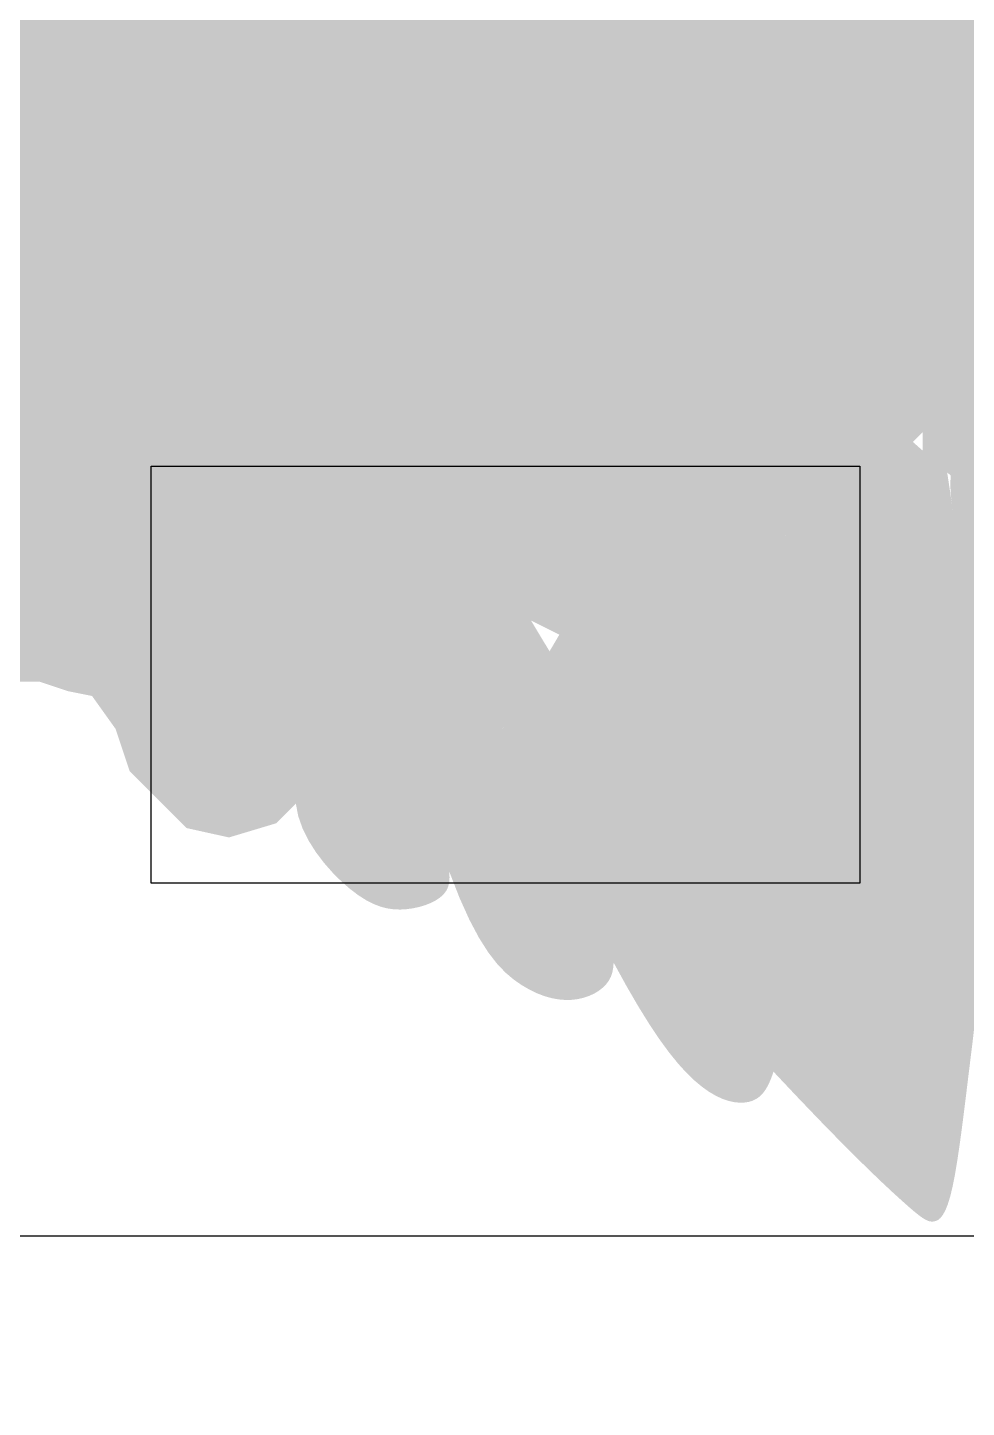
# Model space of a CAD drawing. Header units: millimetres. Extents: x 471 to 1044, y 7 to 541.
# Drawn here: x 840.98 to 847.76, y 122.46 to 132.43 of the extents above; entities that cross this region are included whole.
import ezdxf

# ---------------------------------------------------------------- set-up
doc = ezdxf.new("R2010")
doc.units = ezdxf.units.MM
doc.layers.add('Images', color=7, linetype='Continuous')
doc.layers.add('magpiefill', color=3, linetype='Continuous')
picture_1 = doc.add_image_def('image5.jpg', size_in_pixel=(1024, 768))
picture_2 = doc.add_image_def('image2.png', size_in_pixel=(1187, 699))

msp = doc.modelspace()

# ---------------------------------------------------------------- hatches: boundary and pattern name
at = {"layer": 'magpiefill', "true_color": 0x010101}
h = msp.add_hatch(color=18, dxfattribs=at)
h.dxf.hatch_style = 1
edge = h.paths.add_edge_path()
edge.add_line((837.7639250257876, 132.7128722716379), (836.7933756990819, 132.6136523546873))
edge.add_line((836.7933756990819, 132.6136523546873), (835.1414601036887, 131.5286542882532))
edge.add_line((835.1414601036888, 131.5286542882531), (831.7432370940279, 129.075614704718))
edge.add_line((831.743237094028, 129.0756147047181), (829.7609395849938, 127.1886604558408))
edge.add_line((829.7609395849938, 127.1886604558408), (829.430557671353, 127.1886604558408))
edge.add_line((829.4305576713527, 127.1886604558408), (829.1001742509147, 127.4717039065075))
edge.add_line((829.1001742509147, 127.4717039065076), (829.0529768346804, 127.6603990180601))
edge.add_line((829.0529768346805, 127.6603990180601), (828.0618280801633, 126.9056177885119))
edge.add_line((828.0618280801634, 126.9056177885119), (826.7402974120056, 125.9621406640733))
edge.add_line((826.7402974120055, 125.9621406640733), (826.5987051633023, 126.5754009516259))
edge.add_line((826.5987051633022, 126.575400951626), (826.6459025795365, 126.905617788512))
edge.add_line((826.6459025795366, 126.9056177885119), (827.2122730811469, 127.5188772927267))
edge.add_line((827.2122730811468, 127.5188772927268), (827.4010627460843, 127.6603990180602))
edge.add_line((827.4010627460843, 127.6603990180601), (827.2594704973811, 127.7547465738364))
edge.add_line((827.2594704973812, 127.7547465738364), (826.3627165753329, 127.1414870696216))
edge.add_line((826.3627165753328, 127.1414870696216), (826.1267294941608, 127.3301821811741))
edge.add_line((826.1267294941608, 127.3301821811741), (826.1267294941608, 127.4717039065076))
edge.add_line((826.1267294941608, 127.4717039065076), (825.7491486574885, 127.4717039065076))
edge.add_line((825.7491486574884, 127.4717039065076), (825.6075564087852, 127.6603990180601))
edge.add_line((825.6075564087853, 127.6603990180601), (826.8346922444742, 128.3208326918321))
edge.add_line((826.8346922444744, 128.3208326918321), (827.0706793256461, 128.7453970844943))
edge.add_line((827.0706793256461, 128.7453970844942), (827.4954575785532, 129.1227880909374))
edge.add_line((827.4954575785532, 129.1227880909374), (826.6459025795366, 128.9812663656039))
edge.add_line((826.6459025795366, 128.9812663656039), (827.3066679136155, 129.5473524835995))
edge.add_line((827.3066679136155, 129.5473524835995), (829.5249525038216, 130.8210464449241))
edge.add_line((829.5249525038216, 130.8210464449241), (831.6016448453247, 132.3306096873584))
edge.add_line((831.6016448453247, 132.3306096873584), (833.9615216842341, 133.6986512044593))
edge.add_line((833.9615216842342, 133.6986512044592), (835.3774486916583, 134.5477799897837))
edge.add_line((835.3774486916582, 134.5477799897837), (835.5190409403614, 135.0666927215602))
edge.add_line((835.5190409403613, 135.0666927215602), (836.038214025737, 135.3969095584461))
edge.add_line((836.038214025737, 135.3969095584461), (836.6045845273471, 135.1610402773364))
edge.add_line((836.6045845273472, 135.1610402773364), (836.9821653640198, 135.2082144468935))
edge.add_line((836.9821653640197, 135.2082144468935), (837.7845229468018, 135.8686481206654))
edge.add_line((837.7845229468019, 135.8686481206654), (838.4452897876781, 136.2932125133277))
edge.add_line((838.4452897876781, 136.2932125133277), (838.4924872039124, 135.349735388889))
edge.add_line((838.4924872039126, 135.349735388889), (838.3036960321776, 134.6421283288979))
edge.add_line((838.3036960321776, 134.6421283288979), (838.1149063672399, 134.5477799897838))
edge.add_line((838.1149063672399, 134.5477799897837), (837.8317203630362, 134.6421283288979))
edge.add_line((837.8317203630361, 134.6421283288979), (837.4541410331609, 134.2647373224549))
edge.add_line((837.454141033161, 134.2647373224549), (838.0367201548407, 133.7694218588486))
edge.add_line((838.0367201548406, 133.7694218588486), (838.1390181398857, 134.212491040582))
edge.add_line((838.1390181398858, 134.212491040582), (838.6164092390289, 134.4851489985719))
edge.add_line((838.6164092390288, 134.4851489985718), (839.3324951343449, 134.5192312433205))
edge.add_line((839.332495134345, 134.5192312433206), (839.7416870745257, 134.3829022643257))
edge.add_line((839.7416870745255, 134.3829022643257), (839.7416870745255, 134.0761620615872))
edge.add_line((839.7416870745255, 134.0761620615871), (839.4006942933074, 133.9398330825923))
edge.add_line((839.4006942933074, 133.9398330825923), (838.7528060501568, 133.8035041035973))
edge.add_line((838.7528060501566, 133.8035041035972), (838.0026198219604, 133.2241059428689))
edge.add_line((838.0026198219605, 133.224105942869), (838.0026198219605, 132.8151190058842))
edge.add_line((838.0026198219605, 132.8151190058842), (838.6164092390288, 133.0536947191253))
edge.add_line((838.6164092390288, 133.0536947191252), (840.1167801886234, 133.6330928798537))
edge.add_line((840.1167801886234, 133.6330928798537), (841.1056627197898, 134.1784087958333))
edge.add_line((841.1056627197897, 134.1784087958332), (842.0945437441586, 134.8941359355565))
edge.add_line((842.094543744159, 134.8941359355566), (843.3903202304608, 135.848438788521))
edge.add_line((843.3903202304607, 135.848438788521), (842.7083331612273, 135.6098630752799))
edge.add_line((842.7083331612268, 135.6098630752799), (842.060444918076, 135.3712873620387))
edge.add_line((842.0604449180762, 135.3712873620387), (841.3784578488428, 135.5416985857824))
edge.add_line((841.3784578488426, 135.5416985857825), (840.7646684317742, 136.0529322570133))
edge.add_line((840.7646684317742, 136.0529322570133), (840.3895753176764, 136.8027408581476))
edge.add_line((840.3895753176764, 136.8027408581476), (840.2531785065486, 137.6547969768658))
edge.add_line((840.2531785065487, 137.6547969768657), (840.4236756505564, 138.4386886060865))
edge.add_line((840.4236756505563, 138.4386886060865), (841.1397615458724, 139.2225802353073))
edge.add_line((841.1397615458725, 139.2225802353073), (840.7646684317745, 139.0862512563123))
edge.add_line((840.7646684317742, 139.0862512563123), (838.9915023531269, 138.1660306480966))
edge.add_line((838.9915023531269, 138.1660306480966), (837.4570295638548, 137.3139745293784))
edge.add_line((837.4570295638548, 137.3139745293785), (836.6045468574109, 136.6323296344039))
edge.add_line((836.6045468574109, 136.6323296344039), (836.1612545843503, 135.9847677675158))
edge.add_line((836.1612545843504, 135.9847677675158), (835.6838634852073, 135.6098630752799))
edge.add_line((835.6838634852072, 135.6098630752799), (835.1723735599815, 135.473534096285))
edge.add_line((835.1723735599815, 135.473534096285), (834.8654780980487, 135.6098630752799))
edge.add_line((834.8654780980489, 135.6098630752799), (834.6949824608386, 135.8143565437722))
edge.add_line((834.6949824608384, 135.8143565437722), (834.729081286921, 136.2915071869166))
edge.add_line((834.729081286921, 136.2915071869166), (835.0700740681391, 137.0753988161374))
edge.add_line((835.0700740681391, 137.0753988161374), (834.8313792719662, 137.5866324873683))
edge.add_line((834.8313792719662, 137.5866324873683), (834.7631801130035, 137.1435633056348))
edge.add_line((834.7631801130035, 137.1435633056348), (834.4562861578681, 136.9390698371424))
edge.add_line((834.4562861578681, 136.9390698371425), (833.7060999296722, 136.4960006554091))
edge.add_line((833.7060999296721, 136.496000655409), (833.4674051334991, 136.6664118791527))
edge.add_line((833.4674051334994, 136.6664118791527), (833.2287088305291, 136.8027408581476))
edge.add_line((833.2287088305291, 136.8027408581476), (832.9900140343561, 137.0413165713887))
edge.add_line((832.9900140343561, 137.0413165713886), (832.887716049311, 137.4162212636246))
edge.add_line((832.8877160493112, 137.4162212636247), (832.9218148753937, 137.6547969768658))
edge.add_line((832.9218148753937, 137.6547969768657), (832.6149209202581, 137.7229614663632))
edge.add_line((832.6149209202581, 137.7229614663632), (832.4444237762506, 137.8592904453581))
edge.add_line((832.4444237762505, 137.8592904453581), (832.2057274732799, 138.0978661585992))
edge.add_line((832.2057274732799, 138.0978661585992), (832.0011315031899, 138.3705241165891))
edge.add_line((832.00113150319, 138.3705241165891), (832.1034294882351, 138.8817577878199))
edge.add_line((832.103429488235, 138.8817577878199), (832.0011315031899, 138.8817577878199))
edge.add_line((832.00113150319, 138.8817577878199), (831.6942375480544, 138.9840045220662))
edge.add_line((831.6942375480544, 138.9840045220662), (831.387343592919, 139.256662480056))
edge.add_line((831.387343592919, 139.256662480056), (831.2168464489113, 139.5974849275433))
edge.add_line((831.2168464489112, 139.5974849275433), (831.2850456078738, 139.9042251302818))
edge.add_line((831.2850456078738, 139.9042251302818), (831.3532432600389, 140.245047577769))
edge.add_line((831.3532432600391, 140.245047577769), (831.1827476228287, 140.2791298225178))
edge.add_line((831.1827476228286, 140.2791298225178), (830.8417533348133, 140.5858700252564))
edge.add_line((830.8417533348133, 140.5858700252564), (830.6371573647231, 140.9948561789033))
edge.add_line((830.6371573647232, 140.9948561789033), (830.6712561908057, 141.3697608711393))
edge.add_line((830.6712561908055, 141.3697608711393), (831.2509452749937, 141.7446655633753))
edge.add_line((831.2509452749939, 141.7446655633752), (832.03523183607, 142.15365250036))
edge.add_line((832.0352318360699, 142.1536525003601), (832.5808205873782, 142.5967216820935))
edge.add_line((832.5808205873782, 142.5967216820935), (833.0582116865213, 143.0057086190783))
edge.add_line((833.0582116865214, 143.0057086190783), (833.1264108454839, 143.0738731085757))
edge.add_line((833.1264108454839, 143.0738731085757), (833.2969079894916, 143.1420375980731))
edge.add_line((833.2969079894915, 143.1420375980732), (833.5015039595818, 143.3124488218168))
edge.add_line((833.5015039595819, 143.3124488218168), (833.5356027856644, 143.4487778008117))
edge.add_line((833.5356027856644, 143.4487778008117), (833.5356027856644, 143.5510245350579))
edge.add_line((833.5356027856644, 143.5510245350579), (833.5015039595819, 143.6873535140527))
edge.add_line((833.5015039595819, 143.6873535140528), (833.3992059745368, 143.789600248299))
edge.add_line((833.3992059745369, 143.789600248299), (833.2969079894916, 143.8577647377964))
edge.add_line((833.2969079894915, 143.8577647377964), (833.1605096715663, 143.8918469825452))
edge.add_line((833.1605096715664, 143.8918469825452), (833.2628076566117, 143.9600114720427))
edge.add_line((833.2628076566116, 143.9600114720427), (833.3992059745368, 143.9600114720427))
edge.add_line((833.3992059745369, 143.9600114720427), (833.5356027856645, 143.9940937167913))
edge.add_line((833.5356027856644, 143.9940937167913), (833.7742990886347, 143.9940937167913))
edge.add_line((833.7742990886347, 143.9940937167913), (833.9106958997626, 143.9940937167913))
edge.add_line((833.9106958997625, 143.9940937167913), (834.0129938848075, 144.0281759615401))
edge.add_line((834.0129938848077, 144.0281759615401), (834.115291869853, 144.0963404510375))
edge.add_line((834.1152918698529, 144.0963404510375), (834.1834910288153, 144.2667516747812))
edge.add_line((834.1834910288153, 144.2667516747812), (834.2175913616952, 144.3689984090273))
edge.add_line((834.2175913616952, 144.3689984090273), (834.0811930437702, 144.5053273880223))
edge.add_line((834.0811930437703, 144.5053273880224), (833.6379007707097, 144.7439031012635))
edge.add_line((833.6379007707096, 144.7439031012634), (834.2175913616952, 144.6075741222684))
edge.add_line((834.2175913616952, 144.6075741222684), (834.5244853168308, 144.539409632771))
edge.add_line((834.5244853168308, 144.539409632771), (834.6949824608383, 144.6416563670172))
edge.add_line((834.6949824608384, 144.6416563670172), (834.6949824608384, 144.7098208565147))
edge.add_line((834.6949824608384, 144.7098208565146), (834.6949824608384, 144.8802320802583))
edge.add_line((834.6949824608384, 144.8802320802583), (834.5926829689961, 144.9483965697557))
edge.add_line((834.5926829689961, 144.9483965697558), (834.524485316831, 145.1188077934995))
edge.add_line((834.5244853168308, 145.1188077934995), (834.7972804458836, 145.0847255487507))
edge.add_line((834.7972804458836, 145.0847255487507), (834.9336772570113, 145.0847255487507))
edge.add_line((834.9336772570114, 145.0847255487507), (835.1382732271016, 145.0847255487507))
edge.add_line((835.1382732271015, 145.0847255487507), (835.1382732271015, 145.1528900382481))
edge.add_line((835.1382732271015, 145.1528900382481), (835.104174401019, 145.3573835067405))
edge.add_line((835.104174401019, 145.3573835067405), (835.0359752420566, 145.4937117023976))
edge.add_line((835.0359752420566, 145.4937117023976), (835.001876415974, 145.6641229261413))
edge.add_line((835.001876415974, 145.6641229261413), (835.1723735599816, 145.6641229261413))
edge.add_line((835.1723735599815, 145.6641229261413), (835.3087703711093, 145.6982051708899))
edge.add_line((835.3087703711094, 145.6982051708899), (835.3769695300718, 145.8004519051362))
edge.add_line((835.3769695300718, 145.8004519051361), (835.4110683561544, 146.0390276183772))
edge.add_line((835.4110683561544, 146.0390276183772), (835.4451671822369, 146.1071921078746))
edge.add_line((835.4451671822369, 146.1071921078747), (835.5815655001621, 146.1071921078747))
edge.add_line((835.5815655001622, 146.1071921078747), (835.6838634852073, 146.1071921078747))
edge.add_line((835.6838634852072, 146.1071921078747), (835.7520626441699, 146.1753565973721))
edge.add_line((835.7520626441699, 146.1753565973721), (835.854360629215, 146.1753565973721))
edge.add_line((835.8543606292151, 146.1753565973721), (835.8884594552976, 146.3457678211158))
edge.add_line((835.8884594552976, 146.3457678211158), (835.8884594552976, 146.4139323106132))
edge.add_line((835.8884594552976, 146.4139323106132), (835.7179623112899, 146.4820968001107))
edge.add_line((835.71796231129, 146.4820968001106), (835.8543606292152, 146.5502612896081))
edge.add_line((835.8543606292151, 146.5502612896081), (835.9566586142604, 146.5502612896081))
edge.add_line((835.9566586142603, 146.5502612896081), (836.0930554253879, 146.5161790448595))
edge.add_line((836.093055425388, 146.5161790448594), (836.2635525693958, 146.4820968001106))
edge.add_line((836.2635525693956, 146.4820968001106), (836.5022473655686, 146.5161790448594))
edge.add_line((836.5022473655686, 146.5161790448594), (836.8432416535838, 146.5843435343569))
edge.add_line((836.8432416535838, 146.5843435343569), (837.0137387975916, 146.5843435343569))
edge.add_line((837.0137387975917, 146.5843435343569), (837.0137387975917, 146.448014555362))
edge.add_line((837.0137387975917, 146.448014555362), (837.0478376236742, 146.2776033316184))
edge.add_line((837.0478376236742, 146.2776033316184), (837.2865339266446, 146.1753565973721))
edge.add_line((837.2865339266443, 146.1753565973721), (837.5934278817799, 146.2776033316183))
edge.add_line((837.5934278817801, 146.2776033316184), (837.7639250257877, 146.073109863126))
edge.add_line((837.7639250257876, 146.073109863126), (838.0028624163484, 145.8354639718646))
edge.add_arc((778.8073841512971, 111.2750657022523), 68.54579327414928, 24.7196834331034, 30.277882808560207, ccw=False)
edge.add_arc((842.1801825767, 140.8506530632404), 1.434709815476074, 219.4264190677759, 277.5112522925736)
edge.add_arc((843.7307079348323, 138.1785654875251), 1.849170915570004, 76.09792839104102, 137.4828955815185, ccw=False)
edge.add_arc((843.6300590931844, 135.9170174077257), 4.092991028819266, 60.01917854986198, 82.34898294536907, ccw=False)
edge.add_arc((843.6853448979302, 133.4337134451826), 6.34858150695884, 55.16074552816218, 71.73216053091483, ccw=False)
edge.add_arc((847.1356757447277, 135.6216926809103), 3.027816357662309, 86.65890143975243, 120.31950619075)
edge.add_arc((848.0627056405085, 134.1241852963758), 4.788689476831216, 120.8490791888012, 144.9821508602809)
edge.add_arc((844.7879031426894, 136.5283326662617), 0.7326555080565207, 152.0183299640194, 206.9559763139688)
edge.add_arc((788.7812842034712, 68.7135386410836), 87.28074593232499, 45.89312228263083, 50.63922831697852, ccw=False)
edge.add_line((849.5285956208957, 131.3848459998541), (849.4600062013959, 131.1110075517855))
edge.add_line((849.4600062013963, 131.1110075517856), (849.5623041864416, 130.9746785727907))
edge.add_line((849.5623041864412, 130.9746785727907), (849.869199648374, 130.8724318385445))
edge.add_line((849.8691996483742, 130.8724318385445), (849.7669016633291, 130.6679383700521))
edge.add_line((849.7669016633292, 130.6679383700522), (849.9032984744568, 130.4975271463085))
edge.add_line((849.9032984744565, 130.4975271463085), (849.9714976334192, 130.3271159225648))
edge.add_line((849.9714976334192, 130.3271159225648), (849.7328013304489, 130.1226224540725))
edge.add_line((849.7328013304493, 130.1226224540725), (849.6987025043668, 129.91812898558))
edge.add_line((849.6987025043666, 129.91812898558), (849.8010004894116, 129.7136355170877))
edge.add_line((849.8010004894115, 129.7136355170877), (849.5282053603587, 129.6113887828415))
edge.add_line((849.5282053603589, 129.6113887828415), (849.2554102313061, 129.6795532723389))
edge.add_line((849.2554102313063, 129.6795532723389), (849.2895090573888, 129.4409775590978))
edge.add_line((849.2895090573886, 129.4409775590979), (848.9144174500879, 129.3387308248518))
edge.add_line((848.9144174500877, 129.3387308248517), (848.74392030608, 129.4409775590978))
edge.add_line((848.7439203060801, 129.4409775590979), (848.641622321035, 129.4750598038466))
edge.add_line((848.6416223210351, 129.4750598038466), (848.53932433599, 129.3387308248518))
edge.add_line((848.5393243359902, 129.3387308248517), (848.3688271919824, 129.2024018458567))
edge.add_line((848.3688271919821, 129.2024018458568), (848.1983300479743, 129.2705663353543))
edge.add_line((848.1983300479744, 129.2705663353543), (847.7550377749138, 128.9638261326158))
edge.add_line((847.7550377749137, 128.9638261326157), (847.7550377749137, 129.1001551116106))
edge.add_line((847.7550377749137, 129.1001551116107), (847.4481438197784, 129.3728130696004))
edge.add_line((847.4481438197784, 129.3728130696004), (847.4481438197784, 129.5091420485954))
edge.add_line((847.4481438197784, 129.5091420485954), (847.3799446608157, 129.4409775590979))
edge.add_line((847.3799446608157, 129.4409775590979), (847.1753486907256, 129.1342373563593))
edge.add_line((847.1753486907257, 129.1342373563593), (847.1753486907257, 128.9297438878669))
edge.add_line((847.1753486907257, 128.9297438878669), (847.1753486907257, 128.4866747061335))
edge.add_line((847.1753486907257, 128.4866747061336), (846.9366538945528, 128.4866747061336))
edge.add_line((846.9366538945526, 128.4866747061336), (846.8343559095073, 128.5889214403797))
edge.add_line((846.8343559095076, 128.5889214403797), (846.8002555766277, 128.6570859298771))
edge.add_line((846.8002555766277, 128.6570859298771), (846.4592627954098, 128.7593326641233))
edge.add_line((846.4592627954096, 128.7593326641233), (846.2887656514018, 128.8615793983695))
edge.add_line((846.288765651402, 128.8615793983695), (846.2205664924393, 128.7934149088721))
edge.add_line((846.2205664924393, 128.7934149088721), (846.2205664924393, 128.6230036851285))
edge.add_line((846.2205664924393, 128.6230036851284), (846.0159705223492, 128.3503457271385))
edge.add_line((846.0159705223489, 128.3503457271385), (845.879573711221, 128.4525924613847))
edge.add_line((845.8795737112212, 128.4525924613848), (845.8795737112212, 128.554839195631))
edge.add_line((845.8795737112212, 128.554839195631), (845.4703802642431, 128.4525924613847))
edge.add_line((845.4703802642432, 128.4525924613848), (845.2657842941529, 128.2140167481436))
edge.add_line((845.2657842941528, 128.2140167481436), (844.8224935278898, 128.0436055244))
edge.add_line((844.8224935278897, 128.0436055244), (844.6178975577994, 128.1458522586462))
edge.add_line((844.6178975577998, 128.1458522586462), (844.5155980659571, 128.3162634823898))
edge.add_line((844.5155980659567, 128.3162634823899), (844.3451024287466, 128.3162634823899))
edge.add_line((844.3451024287467, 128.3162634823899), (843.9700093146487, 128.0095232796513))
edge.add_line((843.9700093146487, 128.0095232796513), (843.6290150266332, 127.668700832164))
edge.add_line((843.6290150266334, 127.6687008321641), (843.2880222454155, 127.2597138951793))
edge.add_line((843.2880222454153, 127.2597138951792), (843.0152271163624, 126.918891447692))
edge.add_line((843.0152271163627, 126.918891447692), (842.7765308133924, 126.6803165177888))
edge.add_line((842.7765308133924, 126.6803165177888), (842.4355380321742, 126.5780697835425))
edge.add_line((842.4355380321742, 126.5780697835425), (842.1286425702415, 126.6462342730399))
edge.add_line((842.1286425702413, 126.64623427304), (841.924046600151, 126.8507269581946))
edge.add_line((841.9240466001509, 126.8507269581946), (841.7194506300606, 127.0552204266869))
edge.add_line((841.7194506300605, 127.055220426687), (841.6171526450154, 127.3619606294255))
edge.add_line((841.6171526450155, 127.3619606294255), (841.4466555010077, 127.6005363426666))
edge.add_line((841.4466555010079, 127.6005363426665), (841.2761583570001, 127.6346185874153))
edge.add_line((841.276158357, 127.6346185874153), (841.0715623869097, 127.7027830769128))
edge.add_line((841.0715623869096, 127.7027830769128), (840.9010667496995, 127.7027830769128))
edge.add_line((840.9010667496996, 127.7027830769128), (840.5941712877666, 128.179934503395))
edge.add_line((840.5941712877666, 128.179934503395), (840.2872773326312, 128.5889214403797))
edge.add_line((840.287277332631, 128.5889214403797), (840.1508805215034, 128.5889214403797))
edge.add_line((840.1508805215035, 128.5889214403797), (839.8780853924504, 128.7252504193747))
edge.add_line((839.8780853924504, 128.7252504193747), (839.4006942933073, 129.1683196011081))
edge.add_line((839.4006942933074, 129.1683196011081), (839.2642959753824, 129.3728130696004))
edge.add_line((839.2642959753823, 129.3728130696004), (839.1960983232173, 129.5091420485954))
edge.add_line((839.1960983232173, 129.5091420485954), (839.1619979903371, 129.7136355170878))
edge.add_line((839.1619979903371, 129.7136355170877), (839.0256011792095, 129.7136355170877))
edge.add_line((839.0256011792094, 129.7136355170877), (838.7187072240738, 129.8158822513339))
edge.add_line((838.7187072240738, 129.815882251334), (838.6846068911939, 129.8840467408314))
edge.add_line((838.6846068911939, 129.8840467408314), (838.5482100800663, 130.0885402093238))
edge.add_line((838.5482100800664, 130.0885402093237), (838.5141112539839, 130.1567046988211))
edge.add_line((838.5141112539839, 130.1567046988212), (838.3436141099761, 130.5316093910571))
edge.add_line((838.343614109976, 130.5316093910571), (838.1390181398857, 130.6679383700521))
edge.add_line((838.1390181398858, 130.6679383700522), (838.0367201548407, 130.7701851042983))
edge.add_line((838.0367201548406, 130.7701851042983), (837.9003218369154, 130.9746785727907))
edge.add_line((837.9003218369155, 130.9746785727907), (837.8321226779531, 131.2473365307805))
edge.add_line((837.8321226779528, 131.2473365307804), (837.8321226779528, 131.4177469711863))
edge.add_line((837.8321226779528, 131.4177469711863), (838.0708189809231, 131.7585694186737))
edge.add_line((838.0708189809231, 131.7585694186736), (837.9685209958778, 131.7244871739248))
edge.add_line((837.968520995878, 131.7244871739248), (837.7298246929076, 131.9971451319147))
edge.add_line((837.7298246929076, 131.9971451319147), (837.6957258668251, 132.2357208451559))
edge.add_line((837.6957258668251, 132.2357208451559), (837.968520995878, 132.6447077821405))
edge.add_line((837.968520995878, 132.6447077821405), (837.7639250257877, 132.7128722716379))
at = {"layer": 'magpiefill'}
h = msp.add_hatch(color=251, dxfattribs=at)
h.dxf.hatch_style = 1
h.paths.add_polyline_path([(833.3850257417257, 142.4364272244746), (834.6016585795344, 142.882302348947), (833.4353693543667, 142.6880185554696), (832.3859685916568, 142.4384836060768), (832.0352318360699, 142.1536525003601), (832.6298745419954, 142.2351547814174)])
h.paths.add_polyline_path([(833.9388039858336, 141.4300650091891), (836.0028831344614, 142.4867453352388), (834.6436115729232, 141.983564227596), (833.1333091734625, 141.4803831199533), (831.9250669549058, 141.3797468984247), (830.6724440732755, 141.3705291152272), (830.6712561908055, 141.3697608711393), (830.6371573647232, 140.9948561789033), (830.8417533348133, 140.5858700252564), (831.1827476228286, 140.2791298225178), (831.3532432600391, 140.245047577769), (832.1767850181097, 140.7256114584892)])
h.paths.add_polyline_path([(834.0898333288153, 140.3733846831393), (835.9525395218209, 141.6313374522462), (833.7877731479114, 140.5746571261963), (832.2271286307505, 140.0714760185537), (831.3263581443514, 140.1106873668421), (831.2850456078738, 139.9042251302818), (831.2168464489112, 139.5974849275433), (831.387343592919, 139.256662480056), (831.6942375480544, 138.9840045220662), (832.00113150319, 138.8817577878199), (832.0760977928283, 138.8817577878199), (832.6298745419954, 139.3670224678537)])
h.paths.add_polyline_path([(833.7374295352704, 138.7632051386825), (835.6504793409167, 140.3733846831393), (833.4353693543667, 139.0147956925038), (832.0640823670954, 138.6851207457145), (832.00113150319, 138.3705241165891), (832.2057274732799, 138.0978661585992), (832.4444237762505, 137.8592904453581), (832.6149209202581, 137.7229614663632), (832.7286043280003, 137.6977111434963), (832.8815926051993, 137.9581145892804)])
h.paths.add_polyline_path([(834.190520554097, 138.1090689215732), (834.190520554097, 138.5116138076874), (833.5360565796482, 137.7568421462233), (832.908119189025, 137.5589737911696), (832.8877160493112, 137.4162212636247), (832.9900140343561, 137.0413165713886), (833.2287088305291, 136.8027408581476), (833.4789796295711, 136.6598012227989), (834.3918950046598, 137.3039791493448), (833.3850257417257, 137.1530248170519)])
h.paths.add_polyline_path([(835.7511665661982, 138.0084327000446), (834.9293512747449, 137.3767972188101), (835.0700740681391, 137.0753988161374)], flags=17)
h.paths.add_polyline_path([(836.4232932361399, 136.3675541341224), (836.4559741532878, 136.9517523739949), (837.0600945150959, 138.4109775861589), (835.9525395218209, 136.8511161524664), (834.7165614669645, 136.1163152278212), (834.6949824608384, 135.8143565437722), (834.8654780980489, 135.6098630752799), (835.1723735599815, 135.473534096285), (835.6838634852072, 135.6098630752799), (836.1612545843504, 135.9847677675158)])
h.paths.add_polyline_path([(838.3186803462929, 132.3224854065078), (840.4834467202027, 133.2282114002648), (839.3758917269272, 132.8759846249148), (837.8035820096011, 132.3974237084807), (837.6957258668251, 132.2357208451559), (837.7298246929076, 131.9971451319147), (837.82389787239, 131.8896872421188)])
h.paths.add_polyline_path([(838.6710841398378, 131.4167594127509), (839.6779519078314, 131.6683499665722), (840.986879856729, 132.523757849565), (839.0234879333825, 131.8193042988651), (837.9798705712508, 131.6287087581026), (837.8321226779528, 131.4177469711863), (837.8321226779528, 131.2473365307804), (837.9003218369155, 130.9746785727907), (838.0367201548406, 130.7701851042983), (838.1390181398858, 130.6679383700522), (838.2545391757924, 130.5909629297702), (838.5703969145563, 130.9638964158725)])
h.paths.add_polyline_path([(839.5772646825501, 130.4607145310561), (840.4834467202027, 130.863260194344), (841.4399708755552, 131.6683499665722), (839.4765774572686, 130.7626239728153), (838.3850186156365, 130.4405653824192), (838.5141112539839, 130.1567046988212), (838.5482100800664, 130.0885402093237), (838.6846068911939, 129.8840467408314), (838.7187072240738, 129.815882251334), (839.0256011792094, 129.7136355170877), (839.1241736637237, 129.7136355170877), (839.3758917269274, 129.9575334234132)])
h.paths.add_polyline_path([(841.7923746691001, 130.3600783095275), (843.5040500241832, 131.8696224096294), (842.1951220752856, 130.9638964158725), (840.131042926658, 129.907215312649), (839.1812744050226, 129.5980383786959), (839.1960983232173, 129.5091420485954), (839.2642959753823, 129.3728130696004), (839.4006942933074, 129.1683196011081), (839.8780853924504, 128.7252504193747), (840.1508805215035, 128.5889214403797), (840.1813865392985, 128.5889214403797), (840.382759494921, 128.9511712081277), (840.6848196758251, 129.4543523157705)])
h.paths.add_polyline_path([(842.7488988244529, 129.7562609803562), (844.0074846556506, 131.3161231912223), (841.9937491196631, 129.6556247588277), (840.3168612516517, 128.5494959768872), (840.5941712877666, 128.179934503395), (840.9010667496996, 127.7027830769128), (841.0715623869096, 127.7027830769128), (841.276158357, 127.6346185874153), (841.5406581008372, 128.3976719897207)])
h.paths.add_polyline_path([(843.5543936368242, 128.9008530973636), (845.1653832615664, 131.2154869696939), (844.3598884491951, 130.3097601987632), (843.0509605002974, 129.0518074296563), (841.9937491196631, 127.6932184390209), (841.47874503148, 127.5556336396652), (841.6171526450155, 127.3619606294255), (841.7194506300605, 127.055220426687), (841.9240466001509, 126.8507269581946), (842.1286425702413, 126.64623427304), (842.4355380321742, 126.5780697835425), (842.7765308133924, 126.6803165177888), (842.7911366966134, 126.6949149741633), (842.8999296623754, 127.7435365497851)])
h.paths.add_polyline_path([(845.2660689919073, 129.353716094242), (845.6184727854518, 130.6116696405225), (844.5109192871175, 128.9008530973636), (844.0074846556506, 128.3473538789565), (843.7549749668435, 127.7945972961712), (843.9700093146487, 128.0095232796513), (844.3451024287467, 128.3162634823899), (844.5155980659567, 128.3162634823899), (844.71229224274, 128.5486263220135)])
h.paths.add_polyline_path([(846.1219074169192, 129.6053066480633), (845.1791068219466, 128.1806959230018), (845.2657842941528, 128.2140167481436), (845.4703802642432, 128.4525924613848), (845.7981795487997, 128.5345009244397)])
h.paths.add_polyline_path([(847.1753486907257, 129.0518074296563), (846.726027778727, 129.554988537299), (846.452297886178, 128.7635095037262), (846.4592627954096, 128.7593326641233), (846.8002555766277, 128.6570859298771), (846.8343559095076, 128.5889214403797), (846.9366538945526, 128.4866747061336), (847.1753486907257, 128.4866747061336), (847.1753486907257, 128.9297438878669)])
h = msp.add_hatch(color=255, dxfattribs=at)
h.dxf.hatch_style = 1
h.paths.add_polyline_path([(847.7053945730352, 127.4408025150655), (847.7097152471536, 127.659468376697), (847.7126821081768, 127.8563204404593), (847.714264232902, 128.0316416943812), (847.7144473553687, 128.1871871354852), (847.7132172096165, 128.3247117607945), (847.710559529686, 128.4459705673317), (847.7064600496158, 128.5527185521199), (847.7009045034463, 128.6467107121817), (847.6938786252169, 128.7297020445403), (847.6854984108529, 128.8034192646734), (847.6764009038191, 128.8694759618789), (847.6240521585003, 129.2165284389433), (847.3767728171613, 129.436222177234), (847.1753486907257, 129.1342373563593), (847.1753486907257, 128.9297438878669), (847.1753486907257, 128.4866747061336), (847.0372847805681, 128.4866747061336), (846.994148996055, 128.2278953539959), (846.9525836043256, 127.9746205025011), (846.9127884425391, 127.7287706886128), (846.874963347854, 127.4922664492944), (846.8393081574302, 127.2670283215097), (846.8060227084263, 127.054976842222), (846.7753068380018, 126.8580325483952), (846.7473603833162, 126.6781159769927), (846.7223498765195, 126.5165612341767), (846.7003086297275, 126.3723567029036), (846.6812366500478, 126.2439043353282), (846.6651339445873, 126.1296060836059), (846.6520005204532, 126.0278638998914), (846.6418363847527, 125.9370797363397), (846.6346415445935, 125.8556555451059), (846.6304160070824, 125.7819932783449), (846.629197844986, 125.7146994006678), (846.631177393707, 125.6531984265094), (846.6365830543075, 125.5971193827607), (846.6456432278499, 125.5460912963127), (846.6585863153962, 125.4997431940562), (846.6756407180089, 125.4577041028821), (846.6970348367497, 125.4196030496816), (846.7229970726814, 125.3850690613455), (846.7536559011785, 125.3537882375507), (846.7887400948696, 125.3256749691182), (846.8278785006962, 125.300700719655), (846.8706999655994, 125.2788369527681), (846.9168333365208, 125.2600551320645), (846.9659074604021, 125.2443267211512), (847.0175511841846, 125.2316231836352), (847.0713933548088, 125.2219159831236), (847.1269581299186, 125.2152003638786), (847.1833509099617, 125.2115666927842), (847.2395724060882, 125.2111291173799), (847.2946233294467, 125.214001785205), (847.3475043911878, 125.2202988437988), (847.3972163024612, 125.2301344407007), (847.4427597744154, 125.2436227234502), (847.4831355182007, 125.2608778395865), (847.5176297560672, 125.282608446804), (847.5466707546641, 125.3119012434168), (847.5709722917429, 125.3524374378938), (847.5912481450525, 125.4078982387044), (847.6082120923445, 125.4819648543173), (847.6225779113686, 125.5783184932018), (847.6350593798745, 125.7006403638268), (847.6463702756134, 125.8526116746615), (847.6570863784743, 126.0361205899395), (847.6672314769028, 126.2458830969535), (847.6766913614845, 126.4748221387607), (847.6853518228033, 126.7158606584182), (847.6930986514446, 126.9619215989833), (847.6998176379941, 127.2059279035134)])
h = msp.add_hatch(color=253, dxfattribs=at)
h.dxf.hatch_style = 1
h.paths.add_polyline_path([(847.7760760836788, 124.844297278987), (847.7901135960908, 124.9589237457895), (847.8034682675773, 125.0662757584378), (847.8160948953534, 125.1734993425624), (847.827950656663, 125.2898260695004), (847.8389927287501, 125.424487510589), (847.849178288858, 125.5867152371653), (847.8584645142316, 125.7857408205662), (847.8668085821143, 126.0307958321289), (847.8741676697502, 126.3311118431905), (847.8804833707097, 126.6904957356302), (847.8856349438709, 127.0910556334952), (847.8894860644375, 127.5094749713747), (847.8919004076145, 127.9224371838582), (847.8927416486056, 128.306625705535), (847.8918734626152, 128.6387239709944), (847.8891595248481, 128.8954154148258), (847.8844635105081, 129.0533834716184), (847.7550377749137, 128.9638261326157), (847.7550377749137, 129.1001551116107), (847.6497218151519, 129.1937223978082), (847.6470096658534, 129.1403373753528), (847.6481840559857, 129.0888036764884), (847.6524776801987, 129.0375359934618), (847.6591232331418, 128.9849490185201), (847.6673534094655, 128.9294574439102), (847.6764009038191, 128.8694759618789), (847.6854984108529, 128.8034192646734), (847.6938786252169, 128.7297020445403), (847.7009045034463, 128.6467107121817), (847.7064600496158, 128.5527185521199), (847.710559529686, 128.4459705673317), (847.7132172096165, 128.3247117607945), (847.7144473553687, 128.1871871354852), (847.714264232902, 128.0316416943812), (847.7126821081768, 127.8563204404593), (847.7097152471536, 127.659468376697), (847.7053945730352, 127.4408025150655), (847.6998176379941, 127.2059279035134), (847.6930986514446, 126.9619215989834), (847.6853518228033, 126.7158606584183), (847.6766913614845, 126.4748221387607), (847.6672314769028, 126.2458830969535), (847.6570863784743, 126.0361205899395), (847.6463702756134, 125.8526116746615), (847.6350593798745, 125.7006403638268), (847.6225779113686, 125.5783184932018), (847.6082120923445, 125.4819648543173), (847.5912481450525, 125.4078982387044), (847.5709722917429, 125.3524374378938), (847.5466707546641, 125.3119012434168), (847.5176297560672, 125.282608446804), (847.4831355182007, 125.2608778395865), (847.4427597744154, 125.2436227234502), (847.3972163024612, 125.2301344407007), (847.3475043911878, 125.2202988437988), (847.2946233294467, 125.214001785205), (847.2395724060882, 125.2111291173799), (847.1833509099617, 125.2115666927842), (847.1269581299186, 125.2152003638786), (847.0713933548088, 125.2219159831236), (847.0175511841846, 125.2316231836352), (846.9659074604021, 125.2443267211512), (846.9168333365208, 125.2600551320645), (846.8706999655994, 125.2788369527681), (846.8278785006962, 125.300700719655), (846.7887400948696, 125.3256749691182), (846.7536559011785, 125.3537882375507), (846.7229970726814, 125.3850690613455), (846.6970348367497, 125.4196030496816), (846.6756407180089, 125.4577041028821), (846.6585863153962, 125.4997431940562), (846.6456432278499, 125.5460912963127), (846.6365830543075, 125.5971193827607), (846.631177393707, 125.6531984265094), (846.629197844986, 125.7146994006678), (846.6304160070824, 125.7819932783449), (846.6346415445935, 125.8556555451059), (846.6418363847527, 125.9370797363397), (846.6520005204532, 126.0278638998914), (846.6651339445873, 126.1296060836059), (846.6812366500478, 126.2439043353282), (846.7003086297275, 126.3723567029035), (846.7223498765195, 126.5165612341767), (846.7473603833162, 126.6781159769927), (846.7753068380018, 126.8580325483952), (846.8060227084263, 127.054976842222), (846.8393081574297, 127.2670283215094), (846.874963347854, 127.4922664492943), (846.9127884425386, 127.7287706886128), (846.9525836043256, 127.974620502501), (846.994148996055, 128.2278953539958), (847.0372847805681, 128.4866747061336), (846.9366538945526, 128.4866747061336), (846.9302272616076, 128.4179368373782), (846.9134043860606, 128.3101150994403), (846.8879641115502, 128.1691679564366), (846.855685281713, 128.0010538724839), (846.8183467401884, 127.8117313116987), (846.7777273306131, 127.6071587381975), (846.7356058966259, 127.393294616097), (846.693761281864, 127.1760974095138), (846.6537377160537, 126.9609629304513), (846.6161409732729, 126.7510363824593), (846.5813422136869, 126.5489003169739), (846.5497125974618, 126.3571372854315), (846.5216232847636, 126.1783298392683), (846.4974454357582, 126.015060529921), (846.4775502106106, 125.8699119088255), (846.4623087694874, 125.7454665274183), (846.4518733833172, 125.6432582207582), (846.4455207660778, 125.5606259583932), (846.4423087425109, 125.4938599934942), (846.4412951373572, 125.4392505792315), (846.4415377753587, 125.3930879687758), (846.4420944812557, 125.3516624152977), (846.4420230797898, 125.3112641719678), (846.4403813957026, 125.2681834919566), (846.4364128332252, 125.219600016946), (846.4301031145521, 125.1662509426628), (846.4216235413685, 125.1097628533449), (846.4111454153597, 125.0517623332305), (846.3988400382098, 124.9938759665575), (846.3848787116051, 124.9377303375638), (846.3694327372293, 124.8849520304877), (846.5484009858208, 124.6950732794418), (846.7060461706944, 124.5306023743442), (846.8439134849784, 124.3894098263599), (846.9635481217999, 124.269366146654), (847.0664952742861, 124.1683418463913), (847.1543001355642, 124.084207436737), (847.2285078987618, 124.014833428856), (847.2906637570061, 123.9580903339134), (847.3422837776291, 123.9120418716529), (847.3847675247814, 123.8755245961335), (847.4194854368186, 123.8475682699931), (847.4478079520961, 123.8272026558696), (847.471105508969, 123.8134575164008), (847.4907485457927, 123.8053626142245), (847.5081075009232, 123.8019477119785), (847.524552812715, 123.8022425723007), (847.541212238287, 123.8057335411008), (847.5582428098107, 123.8137332973752), (847.5755588782197, 123.8280111033923), (847.5930747944487, 123.8503362214205), (847.6107049094323, 123.8824779137281), (847.6283635741045, 123.9262054425835), (847.6459651393991, 123.9832880702549), (847.6634239562511, 124.0554950590109), (847.680659133284, 124.1437538435911), (847.6976088098775, 124.2456245486226), (847.7142158831005, 124.3578254712034), (847.730423250023, 124.4770749084319), (847.7461738077143, 124.6000911574066), (847.7614104532429, 124.7235925152254)])
h = msp.add_hatch(color=255, dxfattribs=at)
h.dxf.hatch_style = 1
h.paths.add_polyline_path([(846.7777273306131, 127.6071587381974), (846.8183467401884, 127.8117313116986), (846.855685281713, 128.0010538724839), (846.8879641115502, 128.1691679564367), (846.9134043860606, 128.3101150994403), (846.9302272616076, 128.4179368373782), (846.9366538945526, 128.4866747061336), (846.8343559095076, 128.5889214403797), (846.8002555766277, 128.6570859298771), (846.4516434807822, 128.7616173167047), (846.452297886178, 128.7635095037262), (846.288765651402, 128.8615793983695), (846.2205664924393, 128.7934149088721), (846.2205664924393, 128.6230036851284), (846.1796510768529, 128.5684771289153), (846.0985373192559, 128.3292612218223), (846.0231018460106, 128.1063265965325), (845.9530881756384, 127.898537733145), (845.8882398266617, 127.7047591117584), (845.8283003176014, 127.523855212472), (845.7730131669794, 127.3546905153848), (845.722121893318, 127.1961295005958), (845.6753700151387, 127.0470366482039), (845.6325390392992, 126.9065061191654), (845.593562425998, 126.7745507978657), (845.5584116237703, 126.6514132495474), (845.5270580811505, 126.5373360394531), (845.4994732466732, 126.4325617328253), (845.4756285688729, 126.3373328949065), (845.4554954962844, 126.2518920909395), (845.4390454774423, 126.1764818861668), (845.4262689948948, 126.1110856379659), (845.4172326672485, 126.0546498722543), (845.4120221471214, 126.0058619070844), (845.4107230871334, 125.9634090605084), (845.4134211399034, 125.9259786505789), (845.4202019580514, 125.8922579953482), (845.4311511941958, 125.8609344128687), (845.4463545009569, 125.8306952211927), (845.4658594635168, 125.8005273721388), (845.4895613973165, 125.7706163525892), (845.5173175503585, 125.7414472831924), (845.5489851706468, 125.7135052845969), (845.5844215061845, 125.687275477451), (845.6234838049761, 125.6632429824033), (845.6660293150242, 125.6418929201021), (845.7119152843327, 125.6237104111959), (845.7609061699752, 125.6091853327265), (845.8123952653061, 125.5988265873092), (845.8656830727498, 125.593147833953), (845.9200700947306, 125.5926627316665), (845.9748568336729, 125.5978849394585), (846.0293437920011, 125.6093281163378), (846.08283147214, 125.6275059213133), (846.1346203765136, 125.6529320133936), (846.1842640749994, 125.6862654028843), (846.2323284072861, 125.7287465052776), (846.2796322805154, 125.7817610873623), (846.3269946018279, 125.8466949159273), (846.3752342783662, 125.9249337577616), (846.4251702172717, 126.017863379654), (846.4776213256853, 126.1268695483934), (846.5334065107488, 126.2533380307687), (846.5497125974618, 126.3571372854315), (846.5813422136869, 126.5489003169739), (846.6161409732729, 126.7510363824593), (846.6537377160537, 126.9609629304513), (846.693761281864, 127.1760974095138), (846.7356058966259, 127.3932946160969)])
h = msp.add_hatch(color=255, dxfattribs=at)
h.dxf.hatch_style = 1
h.paths.add_polyline_path([(845.7762648500309, 127.7666787415831), (845.8475387081364, 127.9424926352481), (845.9131452760505, 128.1021568704167), (845.9702380490342, 128.2399987875574), (846.0159705223489, 128.3503457271385), (845.8795737112212, 128.4525924613848), (845.8795737112212, 128.554839195631), (845.4703802642432, 128.4525924613848), (845.2657842941528, 128.2140167481436), (844.9725617543088, 128.1012952216718), (844.8228872418301, 127.8132935928148), (844.6983152138494, 127.5632762883732), (844.5961895418461, 127.347806381785), (844.5138540972991, 127.1634469464878), (844.4486527516885, 127.0067610559195), (844.3979293764935, 126.874311783518), (844.3590278431932, 126.7626622027211), (844.3292920232668, 126.6683753869666), (844.3064394788305, 126.5883589383305), (844.289682534549, 126.520898573441), (844.2786072057231, 126.4646245375646), (844.272799507655, 126.4181670759676), (844.271845455645, 126.3801564339164), (844.2753310649953, 126.3492228566773), (844.2828423510066, 126.3239965895168), (844.2939653289807, 126.3031078777012), (844.308312184766, 126.2853439176421), (844.3255997864046, 126.2701197103318), (844.3455711724835, 126.257007207908), (844.3679693815918, 126.2455783625082), (844.3925374523176, 126.23540512627), (844.41901842325, 126.2260594513311), (844.447155332977, 126.2171132898288), (844.4766912200873, 126.208138593901), (844.507331056325, 126.1987786566675), (844.5386275460608, 126.1889621351786), (844.5700953268208, 126.178689027467), (844.6012490361311, 126.1679593315651), (844.6316033115188, 126.156773045506), (844.6606727905094, 126.1451301673218), (844.6879721106291, 126.1330306950456), (844.7130159094042, 126.1204746267098), (844.7354996467559, 126.1075713511653), (844.7558420721782, 126.0948678205351), (844.7746427575596, 126.0830203777602), (844.7925012747899, 126.072685365782), (844.8100171957569, 126.0645191275416), (844.8277900923506, 126.05917800598), (844.8464195364584, 126.0573183440385), (844.86650509997, 126.0595964846584), (844.888513115787, 126.0666116970108), (844.9123769608616, 126.0787349551887), (844.9378967731598, 126.0962801595151), (844.9648726906473, 126.119561210313), (844.9931048512892, 126.1488920079056), (845.0223933930517, 126.1845864526157), (845.0525384538998, 126.2269584447666), (845.0833401717998, 126.2763218846812), (845.1150026439457, 126.3333432076306), (845.1493458044472, 126.4000989886777), (845.1885935466441, 126.4790183378335), (845.2349697638749, 126.5725303651088), (845.2906983494779, 126.6830641805147), (845.3580031967933, 126.813048894062), (845.4391081991591, 126.9649136157617), (845.5362372499146, 127.1410874556246), (845.5569045819532, 127.1990657049248), (845.6281012822003, 127.3892926168899), (845.7021702064724, 127.5803878489532)])
h = msp.add_hatch(color=253, dxfattribs=at)
h.dxf.hatch_style = 1
h.paths.add_polyline_path([(846.4415377753587, 125.3930879687758), (846.4412951373572, 125.4392505792315), (846.4423087425109, 125.4938599934942), (846.4455207660778, 125.5606259583932), (846.4518733833172, 125.6432582207582), (846.4623087694874, 125.7454665274183), (846.4775502106106, 125.8699119088255), (846.4974454357582, 126.015060529921), (846.5216232847636, 126.1783298392683), (846.5334065107488, 126.2533380307687), (846.4776213256853, 126.1268695483934), (846.4251702172717, 126.017863379654), (846.3752342783662, 125.9249337577616), (846.3269946018279, 125.8466949159273), (846.2796322805154, 125.7817610873623), (846.2323284072861, 125.7287465052776), (846.1842640749994, 125.6862654028843), (846.1346203765136, 125.6529320133936), (846.08283147214, 125.6275059213133), (846.0293437920011, 125.6093281163378), (845.9748568336729, 125.5978849394585), (845.9200700947306, 125.5926627316665), (845.8656830727498, 125.593147833953), (845.8123952653061, 125.5988265873092), (845.7609061699752, 125.6091853327265), (845.7119152843327, 125.6237104111959), (845.6660293150242, 125.6418929201021), (845.6234838049761, 125.6632429824033), (845.5844215061845, 125.687275477451), (845.5489851706468, 125.7135052845969), (845.5173175503585, 125.7414472831924), (845.4895613973165, 125.7706163525892), (845.4658594635168, 125.8005273721388), (845.4463545009569, 125.8306952211927), (845.4311511941958, 125.8609344128687), (845.4202019580514, 125.8922579953482), (845.4134211399034, 125.9259786505789), (845.4107230871334, 125.9634090605084), (845.4120221471214, 126.0058619070844), (845.4172326672485, 126.0546498722543), (845.4262689948948, 126.1110856379659), (845.4390454774423, 126.1764818861668), (845.4554954962844, 126.2518920909395), (845.4756285688729, 126.3373328949065), (845.4994732466732, 126.4325617328253), (845.5270580811505, 126.5373360394531), (845.5584116237703, 126.6514132495474), (845.593562425998, 126.7745507978657), (845.6325390392992, 126.9065061191654), (845.6753700151387, 127.0470366482039), (845.722121893318, 127.1961295005957), (845.7730131669794, 127.3546905153848), (845.8283003176014, 127.523855212472), (845.8882398266617, 127.7047591117584), (845.9530881756384, 127.8985377331448), (846.0231018460106, 128.1063265965325), (846.0985373192559, 128.3292612218223), (846.1796510768529, 128.5684771289153), (846.0159705223489, 128.3503457271385), (845.9702380490342, 128.2399987875574), (845.9131452760505, 128.1021568704167), (845.8475387081364, 127.9424926352481), (845.7762648500309, 127.7666787415831), (845.7021702064724, 127.5803878489532), (845.6281012822003, 127.3892926168899), (845.5569045819532, 127.1990657049248), (845.4914266104695, 127.0153797725893), (845.4339561824411, 126.842950145996), (845.384551352374, 126.6826628175814), (845.3427124847274, 126.5344464463631), (845.3079399439591, 126.3982296913584), (845.2797340945283, 126.2739412115848), (845.2575953008943, 126.1615096660599), (845.2410239275157, 126.0608637138011), (845.2295203388505, 125.9719320138259), (845.2224587980902, 125.894445847122), (845.2187091633475, 125.8273469825576), (845.2170151914681, 125.7693798109711), (845.2161206392982, 125.7192887232009), (845.2146817470982, 125.6730029049706), (845.3077446066966, 125.5035012185572), (845.3937912991244, 125.3553905046139), (845.4733613856172, 125.2271411665839), (845.5471155646248, 125.1170029725017), (845.6157145345971, 125.0232256904023), (845.6798189939834, 124.9440590883204), (845.740089641233, 124.8777529342909), (845.7971871747961, 124.8225569963485), (845.8516526580777, 124.7768986012999), (845.9035486143073, 124.7399153110391), (845.9528179316701, 124.7109222462319), (845.9994034983513, 124.6892345275441), (846.043248202536, 124.6741672756417), (846.0842949324099, 124.6650356111903), (846.1224865761576, 124.6611546548559), (846.1577660219648, 124.6618395273044), (846.1901237446812, 124.6665765695269), (846.219740565811, 124.6755370038161), (846.246844893524, 124.6890632727902), (846.2716651359899, 124.7074978190672), (846.294429701378, 124.7311830852653), (846.3153669978576, 124.7604615140025), (846.334705433598, 124.795675547897), (846.3526734167683, 124.837167629567), (846.3694327372293, 124.8849520304877), (846.3848787116051, 124.9377303375638), (846.3988400382098, 124.9938759665575), (846.4111454153597, 125.0517623332305), (846.4216235413685, 125.1097628533449), (846.4301031145521, 125.1662509426628), (846.4364128332252, 125.219600016946), (846.4403813957026, 125.2681834919566), (846.4420230797898, 125.3112641719678), (846.4420944812557, 125.3516624152977)])
h = msp.add_hatch(color=255, dxfattribs=at)
h.dxf.hatch_style = 1
h.paths.add_polyline_path([(844.558973740018, 127.6021082731216), (844.6444270187033, 127.7435645714902), (844.7326101686979, 127.8909705173047), (844.751573770526, 127.9231734692816), (844.5155980659567, 128.3162634823899), (844.3451024287467, 128.3162634823899), (843.9700093146487, 128.0095232796513), (843.6290150266334, 127.6687008321641), (843.5433799721179, 127.5659900987589), (843.5415992945184, 127.4502412386241), (843.546555186176, 127.3498674506128), (843.557464745393, 127.2636669997231), (843.5735450704708, 127.1904381509528), (843.5940132597109, 127.1289791693001), (843.6180864114147, 127.0780883197628), (843.6449816238849, 127.0365638673391), (843.6739159954225, 127.0032040770269), (843.7042347276204, 126.9769528077461), (843.7357954352353, 126.9573362941043), (843.768583836317, 126.9440263646309), (843.8025856489132, 126.9366948478552), (843.8377865910727, 126.9350135723068), (843.8741723808437, 126.938654366515), (843.9117287362744, 126.9472890590093), (843.9504413754146, 126.9605894783191), (843.9905068424516, 126.9785340454377), (844.0329649861353, 127.0023275512145), (844.0790664813551, 127.0334813789625), (844.1300620030008, 127.073506911995), (844.1872022259615, 127.1239155336253), (844.2517378251266, 127.1862186271664), (844.3249194753855, 127.2619275759316), (844.4071746319989, 127.3516557527083)])
h = msp.add_hatch(color=253, dxfattribs=at)
h.dxf.hatch_style = 1
h.paths.add_polyline_path([(845.2295203388505, 125.9719320138259), (845.2410239275157, 126.0608637138011), (845.2575953008943, 126.1615096660599), (845.2797340945283, 126.2739412115848), (845.3079399439591, 126.3982296913584), (845.3427124847274, 126.5344464463631), (845.384551352374, 126.6826628175814), (845.4339561824411, 126.842950145996), (845.4914266104695, 127.0153797725893), (845.5362372499146, 127.1410874556246), (845.4391081991591, 126.9649136157617), (845.3580031967933, 126.813048894062), (845.2906983494779, 126.6830641805147), (845.2349697638749, 126.5725303651088), (845.1885935466441, 126.4790183378335), (845.1493458044472, 126.4000989886777), (845.1150026439457, 126.3333432076306), (845.0833401717998, 126.2763218846812), (845.0525384538998, 126.2269584447666), (845.0223933930517, 126.1845864526157), (844.9931048512892, 126.1488920079056), (844.9648726906473, 126.119561210313), (844.9378967731598, 126.0962801595151), (844.9123769608616, 126.0787349551887), (844.888513115787, 126.0666116970108), (844.86650509997, 126.0595964846584), (844.8464195364584, 126.0573183440385), (844.8277900923506, 126.05917800598), (844.8100171957569, 126.0645191275416), (844.7925012747899, 126.072685365782), (844.7746427575596, 126.0830203777602), (844.7558420721782, 126.0948678205351), (844.7354996467559, 126.1075713511653), (844.7130159094042, 126.1204746267098), (844.6879721106291, 126.1330306950456), (844.6606727905094, 126.1451301673218), (844.6316033115188, 126.156773045506), (844.6012490361311, 126.1679593315651), (844.5700953268208, 126.178689027467), (844.5386275460608, 126.1889621351786), (844.507331056325, 126.1987786566675), (844.4766912200869, 126.208138593901), (844.447155332977, 126.2171132898288), (844.41901842325, 126.2260594513311), (844.392537452318, 126.23540512627), (844.3679693815918, 126.2455783625082), (844.3455711724835, 126.257007207908), (844.3255997864046, 126.2701197103318), (844.308312184766, 126.2853439176421), (844.2939653289807, 126.3031078777012), (844.2828423510066, 126.3239965895168), (844.2753310649953, 126.3492228566773), (844.271845455645, 126.3801564339164), (844.272799507655, 126.4181670759676), (844.2786072057231, 126.4646245375646), (844.289682534549, 126.520898573441), (844.3064394788305, 126.5883589383305), (844.3292920232668, 126.6683753869666), (844.3590278431932, 126.7626622027211), (844.3979293764935, 126.874311783518), (844.4486527516885, 127.0067610559195), (844.5138540972991, 127.1634469464878), (844.5961895418461, 127.347806381785), (844.6983152138494, 127.5632762883732), (844.8228872418297, 127.8132935928148), (844.9725617543088, 128.1012952216718), (844.8224935278897, 128.0436055244), (844.7326101686979, 127.8909705173047), (844.6444270187033, 127.7435645714902), (844.558973740018, 127.6021082731217), (844.4772799947534, 127.4673222083641), (844.4003754450212, 127.3399269633829), (844.3292897529334, 127.2206431243431), (844.2650525806014, 127.1101912774099), (844.2086935901377, 127.0092920087483), (844.1609613886824, 126.9183793435532), (844.1214803634946, 126.8367410631378), (844.0895938468618, 126.7633783878449), (844.0646451710716, 126.6972925380171), (844.0459776684113, 126.6374847339974), (844.0329346711694, 126.5829561961285), (844.0248595116329, 126.5327081447532), (844.0210955220903, 126.4857418002143), (844.0208670730542, 126.4412248458029), (844.022922687944, 126.3989908166033), (844.025891928404, 126.3590397106482), (844.027827586134, 126.3300188900348), (844.102285632616, 126.1393086267709), (844.1737128972748, 125.9812115365361), (844.2423302533582, 125.8520306854643), (844.3083585741135, 125.7480691396892), (844.3720187327874, 125.6656299653446), (844.4335316026279, 125.6010162285642), (844.4931180568817, 125.5505309954819), (844.5509989687964, 125.5104773322313), (844.6073465042994, 125.4777197651815), (844.6621380000427, 125.4513686616429), (844.7153020853577, 125.4310958491613), (844.7667673895778, 125.4165731552825), (844.8164625420343, 125.4074724075521), (844.8643161720595, 125.4034654335161), (844.9102569089857, 125.4042240607199), (844.9542133821453, 125.4094201167096), (844.9960547376143, 125.4187278073912), (845.035412188445, 125.431830852114), (845.0718574644332, 125.4484153485875), (845.1049622953753, 125.4681673945212), (845.1342984110681, 125.4907730876249), (845.1594375413072, 125.5159185256079), (845.179951415889, 125.5432898061801), (845.1954117646103, 125.5725730270509), (845.2056710694926, 125.603715871172), (845.2117048214648, 125.6377123624629), (845.214769263682, 125.6758181100853), (845.2161206392982, 125.7192887232009), (845.2170151914681, 125.7693798109711), (845.2187091633475, 125.8273469825576), (845.2224587980902, 125.894445847122)])
h = msp.add_hatch(color=253, dxfattribs=at)
h.dxf.hatch_style = 1
h.paths.add_polyline_path([(844.0895938468618, 126.7633783878449), (844.1214803634946, 126.8367410631378), (844.1609613886824, 126.9183793435532), (844.2086935901377, 127.0092920087483), (844.2650525806014, 127.1101912774099), (844.3292897529334, 127.2206431243431), (844.4003754450212, 127.3399269633829), (844.4079978516286, 127.3525537632341), (844.3249194753855, 127.2619275759316), (844.2517378251266, 127.1862186271664), (844.1872022259615, 127.1239155336253), (844.1300620030008, 127.073506911995), (844.0790664813551, 127.0334813789625), (844.0329649861353, 127.0023275512145), (843.9905068424516, 126.9785340454377), (843.9504413754146, 126.9605894783191), (843.9117287362744, 126.9472890590093), (843.8741723808437, 126.938654366515), (843.8377865910727, 126.9350135723068), (843.8025856489132, 126.9366948478552), (843.768583836317, 126.9440263646309), (843.7357954352353, 126.9573362941043), (843.7042347276204, 126.9769528077461), (843.6739159954225, 127.0032040770269), (843.6449816238849, 127.0365638673391), (843.6180864114147, 127.0780883197628), (843.5940132597109, 127.1289791693001), (843.5735450704708, 127.1904381509528), (843.557464745393, 127.2636669997231), (843.546555186176, 127.3498674506128), (843.5415992945184, 127.4502412386241), (843.5433799721179, 127.5659900987589), (843.2880222454153, 127.2597138951792), (843.0152271163627, 126.918891447692), (842.9189773530418, 126.8226906257618), (842.9364259058686, 126.73139693629), (842.9681052982967, 126.6416468648139), (843.0114278552999, 126.5546711840105), (843.0638059018531, 126.4717006665566), (843.1226517629323, 126.3939660851292), (843.1853777635113, 126.3226982124053), (843.2493962285655, 126.2591278210618), (843.3121194830694, 126.2044856837757), (843.3714720240266, 126.1596571393644), (843.427427036552, 126.124145791208), (843.4804698777887, 126.0971098088271), (843.5310859048802, 126.0777073617424), (843.5797604749694, 126.0650966194744), (843.6269789452001, 126.058435751544), (843.6732266727156, 126.0568829274716), (843.7189890146585, 126.0595963167779), (843.7645181649793, 126.0658506134081), (843.8091336648552, 126.0753866090054), (843.8519218922681, 126.0880616196372), (843.8919692252027, 126.1037329613713), (843.9283620416415, 126.1222579502752), (843.9601867195686, 126.1434939024167), (843.9865296369665, 126.1672981338632), (844.0064771718196, 126.1935279606825), (844.0194963788388, 126.2220644799255), (844.0265770196518, 126.2528839125762), (844.0290895326132, 126.285986260602), (844.0284043560789, 126.3213715259702), (844.025891928404, 126.3590397106482), (844.022922687944, 126.3989908166033), (844.0208670730542, 126.4412248458029), (844.0210955220903, 126.4857418002143), (844.0248595116329, 126.5327081447532), (844.0329346711694, 126.5829561961285), (844.0459776684113, 126.6374847339974), (844.0646451710716, 126.6972925380171)])

# ---------------------------------------------------------------- pictures from other files: only their frames are drawn
at = {"layer": 'Images'}
image = msp.add_image(picture_2, insert=(841.8740234989181, 126.2470575921457), size_in_units=(5.1180651020968595, 3.0139237627343762), dxfattribs=at)
image.dxf.flags = 15
image = msp.add_image(picture_1, insert=(750.4304416106974, 7.011593709746421), size_in_units=(155.58396225065832, 116.68797168799374), dxfattribs=at)
image.dxf.flags = 7

doc.saveas('drawing.dxf')
